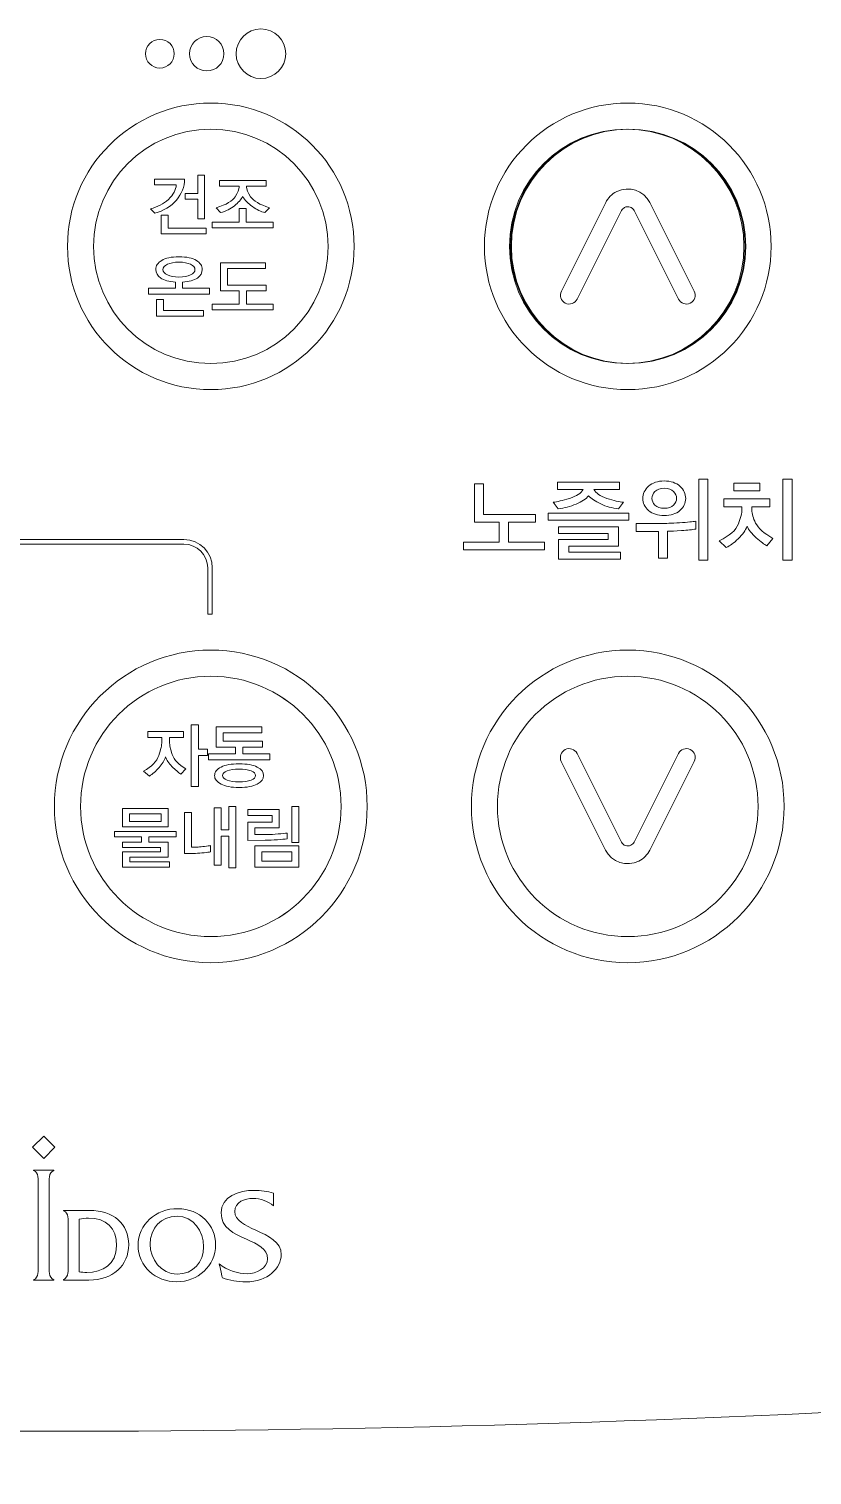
# Model space of a CAD drawing. Header units: millimetres. Extents: x -8699 to 14519, y -2727 to 7848.
# Drawn here: x 1474 to 1504, y 1645.7 to 1701.2 of the extents above; entities that cross this region are included whole.
import ezdxf

# ---------------------------------------------------------------- set-up
doc = ezdxf.new("R2010")
doc.units = ezdxf.units.MM
doc.layers.add('레이어 1', color=7, linetype='Continuous')

msp = doc.modelspace()

# ---------------------------------------------------------------- linework, layer by layer
at = {"layer": '레이어 1', "lineweight": 9}
for p, q in [((1480.428, 1694.878), (1480.428, 1695.583)), ((1480.428, 1695.583), (1480.694, 1695.583)), ((1480.694, 1695.583), (1480.694, 1693.909)), ((1479.941, 1694.658), (1479.941, 1694.878)), ((1479.941, 1694.878), (1480.428, 1694.878)), ((1480.428, 1694.658), (1479.941, 1694.658)), ((1480.428, 1693.909), (1480.428, 1694.658)), ((1479.024, 1693.322), (1479.024, 1694.042)), ((1479.024, 1694.042), (1479.29, 1694.042)), ((1479.29, 1694.042), (1479.29, 1693.543)), ((1480.694, 1693.909), (1480.428, 1693.909)), ((1482.023, 1693.78), (1482.023, 1694.303)), ((1482.023, 1694.303), (1482.289, 1694.303)), ((1482.289, 1694.303), (1482.289, 1693.78)), ((1480.758, 1693.322), (1479.024, 1693.322)), ((1479.29, 1693.543), (1480.758, 1693.543)), ((1480.758, 1693.543), (1480.758, 1693.322)), ((1480.986, 1693.559), (1480.986, 1693.78)), ((1480.986, 1693.78), (1482.023, 1693.78)), ((1483.326, 1693.559), (1480.986, 1693.559)), ((1482.289, 1693.78), (1483.326, 1693.78)), ((1483.326, 1693.78), (1483.326, 1693.559)), ((1481.302, 1691.133), (1481.302, 1692.219)), ((1481.302, 1692.219), (1483.028, 1692.219)), ((1483.028, 1692.219), (1483.028, 1691.995)), ((1483.028, 1691.995), (1481.566, 1691.995)), ((1481.566, 1691.995), (1481.566, 1691.354)), ((1482.023, 1691.133), (1481.302, 1691.133)), ((1481.566, 1691.354), (1483.049, 1691.354)), ((1482.023, 1690.631), (1482.023, 1691.133)), ((1483.049, 1691.133), (1482.297, 1691.133)), ((1482.297, 1691.133), (1482.297, 1690.631)), ((1483.049, 1691.354), (1483.049, 1691.133)), ((1478.844, 1690.168), (1478.844, 1690.81)), ((1478.844, 1690.81), (1479.109, 1690.81)), ((1479.109, 1690.81), (1479.109, 1690.389)), ((1480.986, 1690.41), (1480.986, 1690.631)), ((1480.986, 1690.631), (1482.023, 1690.631)), ((1482.297, 1690.631), (1483.323, 1690.631)), ((1483.323, 1690.631), (1483.323, 1690.41)), ((1480.649, 1690.168), (1478.844, 1690.168)), ((1479.109, 1690.389), (1480.649, 1690.389)), ((1480.649, 1690.389), (1480.649, 1690.168)), ((1483.323, 1690.41), (1480.986, 1690.41)), ((1474.09, 1658.262), (1474.518, 1658.689)), ((1474.518, 1658.689), (1474.945, 1658.262)), ((1474.518, 1657.835), (1474.09, 1658.262)), ((1474.945, 1658.262), (1474.518, 1657.835))]:
    msp.add_line(p, q, dxfattribs=at)
for points in [[(1499.654, 1680.799), (1499.654, 1683.904), (1500.007, 1683.904), (1500.007, 1680.799), (1499.654, 1680.799)], [(1502.882, 1680.799), (1502.882, 1683.904), (1503.235, 1683.904), (1503.235, 1680.799), (1502.882, 1680.799)], [(1490.627, 1681.198), (1490.627, 1681.494), (1491.995, 1681.494), (1491.995, 1682.256), (1491.043, 1682.256), (1491.043, 1683.727), (1491.396, 1683.727), (1491.396, 1682.553), (1493.385, 1682.553), (1493.385, 1682.256), (1492.352, 1682.256), (1492.352, 1681.494), (1493.731, 1681.494), (1493.731, 1681.198), (1490.627, 1681.198)], [(1501.002, 1683.456), (1501.002, 1683.752), (1502, 1683.752), (1502, 1683.456), (1501.002, 1683.456)], [(1493.872, 1682.334), (1493.872, 1682.609), (1496.977, 1682.609), (1496.977, 1682.334), (1493.872, 1682.334)], [(1494.274, 1680.835), (1494.274, 1681.589), (1496.179, 1681.589), (1496.179, 1681.819), (1494.274, 1681.819), (1494.274, 1682.083), (1496.575, 1682.083), (1496.575, 1681.332), (1494.669, 1681.332), (1494.669, 1681.106), (1496.652, 1681.106), (1496.652, 1680.835), (1494.274, 1680.835)], [(1480.452, 1674.476), (1480.452, 1673.545), (1480.803, 1673.545), (1480.803, 1673.301), (1480.452, 1673.301), (1480.452, 1672.116), (1480.183, 1672.116), (1480.183, 1674.476), (1480.452, 1674.476)], [(1480.837, 1673.14), (1480.837, 1673.363), (1481.875, 1673.363), (1481.875, 1673.626), (1481.138, 1673.626), (1481.138, 1674.398), (1482.886, 1674.398), (1482.886, 1674.175), (1481.409, 1674.175), (1481.409, 1673.848), (1482.913, 1673.848), (1482.913, 1673.626), (1482.154, 1673.626), (1482.154, 1673.363), (1483.197, 1673.363), (1483.197, 1673.14), (1480.837, 1673.14)], [(1477.542, 1670.561), (1477.542, 1671.271), (1479.291, 1671.271), (1479.291, 1670.561), (1477.542, 1670.561)], [(1479.022, 1671.059), (1477.811, 1671.059), (1477.811, 1670.769), (1479.022, 1670.769), (1479.022, 1671.059)], [(1481.626, 1668.989), (1481.626, 1670.209), (1481.323, 1670.209), (1481.323, 1669.096), (1481.063, 1669.096), (1481.063, 1671.294), (1481.323, 1671.294), (1481.323, 1670.448), (1481.626, 1670.448), (1481.626, 1671.349), (1481.886, 1671.349), (1481.886, 1668.989), (1481.626, 1668.989)], [(1484.045, 1669.957), (1484.045, 1671.349), (1484.313, 1671.349), (1484.313, 1669.957), (1484.045, 1669.957)], [(1478.277, 1670.177), (1477.237, 1670.177), (1477.237, 1670.383), (1479.596, 1670.383), (1479.596, 1670.177), (1478.556, 1670.177), (1478.556, 1669.97), (1479.291, 1669.97), (1479.291, 1669.402), (1477.827, 1669.402), (1477.827, 1669.219), (1479.349, 1669.219), (1479.349, 1669.016), (1477.542, 1669.016), (1477.542, 1669.598), (1479.004, 1669.598), (1479.004, 1669.769), (1477.542, 1669.769), (1477.542, 1669.97), (1478.277, 1669.97), (1478.277, 1670.177)], [(1482.618, 1669.016), (1482.618, 1669.828), (1484.305, 1669.828), (1484.305, 1669.016), (1482.618, 1669.016)], [(1484.036, 1669.603), (1482.886, 1669.603), (1482.886, 1669.241), (1484.036, 1669.241), (1484.036, 1669.603)]]:
    msp.add_lwpolyline(points, dxfattribs=at)
for points, knots in [([(1483.806, 1700.241), (1483.806, 1699.714), (1483.38, 1699.288), (1482.853, 1699.288), (1482.328, 1699.288), (1481.901, 1699.714), (1481.901, 1700.241), (1481.901, 1700.767), (1482.328, 1701.193), (1482.853, 1701.193), (1483.38, 1701.193), (1483.806, 1700.767), (1483.806, 1700.241)], [0, 0, 0, 0, 1, 1, 1, 2, 2, 2, 3, 3, 3, 4, 4, 4, 4]), ([(1479.528, 1700.241), (1479.528, 1699.936), (1479.281, 1699.689), (1478.977, 1699.689), (1478.672, 1699.689), (1478.425, 1699.936), (1478.425, 1700.241), (1478.425, 1700.545), (1478.672, 1700.792), (1478.977, 1700.792), (1479.281, 1700.792), (1479.528, 1700.545), (1479.528, 1700.241)], [0, 0, 0, 0, 1, 1, 1, 2, 2, 2, 3, 3, 3, 4, 4, 4, 4]), ([(1481.435, 1700.241), (1481.435, 1699.875), (1481.139, 1699.579), (1480.774, 1699.579), (1480.409, 1699.579), (1480.113, 1699.875), (1480.113, 1700.241), (1480.113, 1700.606), (1480.409, 1700.902), (1480.774, 1700.902), (1481.139, 1700.902), (1481.435, 1700.606), (1481.435, 1700.241)], [0, 0, 0, 0, 1, 1, 1, 2, 2, 2, 3, 3, 3, 4, 4, 4, 4]), ([(1475.431, 1692.846), (1475.431, 1689.809), (1477.893, 1687.346), (1480.931, 1687.346), (1483.968, 1687.346), (1486.431, 1689.809), (1486.431, 1692.846), (1486.431, 1695.884), (1483.968, 1698.347), (1480.931, 1698.347), (1477.893, 1698.347), (1475.431, 1695.884), (1475.431, 1692.846)], [0, 0, 0, 0, 1, 1, 1, 2, 2, 2, 3, 3, 3, 4, 4, 4, 4]), ([(1496.931, 1687.346), (1499.969, 1687.346), (1502.431, 1689.809), (1502.431, 1692.846), (1502.431, 1695.884), (1499.969, 1698.347), (1496.931, 1698.347), (1493.893, 1698.347), (1491.431, 1695.884), (1491.431, 1692.846), (1491.431, 1689.809), (1493.893, 1687.346), (1496.931, 1687.346)], [0, 0, 0, 0, 1, 1, 1, 2, 2, 2, 3, 3, 3, 4, 4, 4, 4]), ([(1476.431, 1692.846), (1476.431, 1690.361), (1478.446, 1688.346), (1480.931, 1688.346), (1483.416, 1688.346), (1485.431, 1690.361), (1485.431, 1692.846), (1485.431, 1695.332), (1483.416, 1697.346), (1480.931, 1697.346), (1478.446, 1697.346), (1476.431, 1695.332), (1476.431, 1692.846)], [0, 0, 0, 0, 1, 1, 1, 2, 2, 2, 3, 3, 3, 4, 4, 4, 4]), ([(1492.463, 1692.846), (1492.463, 1690.361), (1494.478, 1688.346), (1496.963, 1688.346), (1499.448, 1688.346), (1501.463, 1690.361), (1501.463, 1692.846), (1501.463, 1695.332), (1499.448, 1697.346), (1496.963, 1697.346), (1494.478, 1697.346), (1492.463, 1695.332), (1492.463, 1692.846)], [0, 0, 0, 0, 1, 1, 1, 2, 2, 2, 3, 3, 3, 4, 4, 4, 4]), ([(1483.004, 1694.142), (1482.855, 1694.177), (1482.697, 1694.253), (1482.529, 1694.37), (1482.362, 1694.486), (1482.237, 1694.618), (1482.156, 1694.765)], [2, 2, 2, 2, 3, 3, 3, 4, 4, 4, 4]), ([(1479.007, 1691.629), (1478.882, 1691.719), (1478.82, 1691.829), (1478.82, 1691.958), (1478.82, 1692.099), (1478.895, 1692.214), (1479.046, 1692.307)], [4, 4, 4, 4, 5, 5, 5, 6, 6, 6, 6]), ([(1479.046, 1692.307), (1479.196, 1692.398), (1479.418, 1692.445), (1479.71, 1692.445), (1480.006, 1692.445), (1480.229, 1692.398), (1480.379, 1692.307)], [6, 6, 6, 6, 7, 7, 7, 8, 8, 8, 8]), ([(1479.263, 1692.158), (1479.152, 1692.103), (1479.096, 1692.037), (1479.096, 1691.958), (1479.096, 1691.876), (1479.152, 1691.807), (1479.263, 1691.752)], [2, 2, 2, 2, 3, 3, 3, 4, 4, 4, 4]), ([(1480.156, 1692.159), (1480.045, 1692.213), (1479.897, 1692.239), (1479.71, 1692.239), (1479.524, 1692.239), (1479.375, 1692.212), (1479.263, 1692.158)], [0, 0, 0, 0, 1, 1, 1, 2, 2, 2, 2]), ([(1479.263, 1691.752), (1479.375, 1691.697), (1479.524, 1691.669), (1479.71, 1691.669), (1479.894, 1691.669), (1480.043, 1691.697), (1480.154, 1691.752), (1480.266, 1691.807), (1480.322, 1691.875), (1480.322, 1691.955), (1480.322, 1692.038), (1480.266, 1692.106), (1480.156, 1692.159)], [4, 4, 4, 4, 5, 5, 5, 6, 6, 6, 7, 7, 7, 8, 8, 8, 8]), ([(1480.379, 1692.307), (1480.528, 1692.214), (1480.603, 1692.099), (1480.603, 1691.958), (1480.603, 1691.829), (1480.54, 1691.719), (1480.415, 1691.629)], [8, 8, 8, 8, 9, 9, 9, 10, 10, 10, 10]), ([(1498.931, 1683.639), (1499.079, 1683.505), (1499.153, 1683.348), (1499.153, 1683.17), (1499.153, 1682.991), (1499.079, 1682.837), (1498.931, 1682.706), (1498.783, 1682.575), (1498.583, 1682.51), (1498.331, 1682.51), (1498.082, 1682.51), (1497.882, 1682.575), (1497.732, 1682.706), (1497.581, 1682.837), (1497.506, 1682.991), (1497.506, 1683.17), (1497.506, 1683.348), (1497.581, 1683.505), (1497.732, 1683.639), (1497.882, 1683.773), (1498.082, 1683.84), (1498.331, 1683.84), (1498.583, 1683.84), (1498.783, 1683.773), (1498.931, 1683.639)], [0, 0, 0, 0, 1, 1, 1, 2, 2, 2, 3, 3, 3, 4, 4, 4, 5, 5, 5, 6, 6, 6, 7, 7, 7, 8, 8, 8, 8]), ([(1496.13, 1683.172), (1496.389, 1683.084), (1496.603, 1683.034), (1496.772, 1683.022), (1496.772, 1683.022), (1496.581, 1682.775), (1496.581, 1682.775), (1496.332, 1682.796), (1496.102, 1682.857), (1495.892, 1682.958), (1495.681, 1683.059), (1495.526, 1683.164), (1495.424, 1683.272), (1495.33, 1683.15), (1495.171, 1683.043), (1494.948, 1682.953), (1494.725, 1682.862), (1494.496, 1682.803), (1494.264, 1682.775), (1494.264, 1682.775), (1494.073, 1683.022), (1494.073, 1683.022), (1494.219, 1683.038), (1494.427, 1683.088), (1494.696, 1683.172), (1494.965, 1683.255), (1495.14, 1683.368), (1495.22, 1683.512), (1495.22, 1683.512), (1494.239, 1683.512), (1494.239, 1683.512), (1494.239, 1683.512), (1494.239, 1683.798), (1494.239, 1683.798), (1494.239, 1683.798), (1496.61, 1683.798), (1496.61, 1683.798), (1496.61, 1683.798), (1496.61, 1683.512), (1496.61, 1683.512), (1496.61, 1683.512), (1495.629, 1683.512), (1495.629, 1683.512), (1495.704, 1683.373), (1495.871, 1683.26), (1496.13, 1683.172)], [0, 0, 0, 0, 1, 1, 1, 2, 2, 2, 3, 3, 3, 4, 4, 4, 5, 5, 5, 6, 6, 6, 7, 7, 7, 8, 8, 8, 9, 9, 9, 10, 10, 10, 11, 11, 11, 12, 12, 12, 13, 13, 13, 14, 14, 14, 15, 15, 15, 15]), ([(1497.975, 1683.438), (1497.897, 1683.358), (1497.859, 1683.27), (1497.859, 1683.173), (1497.859, 1683.077), (1497.897, 1682.989), (1497.975, 1682.911), (1498.053, 1682.832), (1498.171, 1682.792), (1498.331, 1682.792), (1498.491, 1682.792), (1498.61, 1682.832), (1498.688, 1682.911), (1498.765, 1682.989), (1498.804, 1683.077), (1498.804, 1683.173), (1498.804, 1683.27), (1498.765, 1683.358), (1498.688, 1683.438), (1498.61, 1683.518), (1498.491, 1683.558), (1498.331, 1683.558), (1498.171, 1683.558), (1498.053, 1683.518), (1497.975, 1683.438)], [0, 0, 0, 0, 1, 1, 1, 2, 2, 2, 3, 3, 3, 4, 4, 4, 5, 5, 5, 6, 6, 6, 7, 7, 7, 8, 8, 8, 8]), ([(1502.268, 1681.353), (1502.174, 1681.4), (1502.039, 1681.502), (1501.862, 1681.658), (1501.686, 1681.815), (1501.567, 1681.962), (1501.506, 1682.101), (1501.452, 1681.944), (1501.34, 1681.784), (1501.171, 1681.621), (1501.002, 1681.459), (1500.849, 1681.348), (1500.712, 1681.29), (1500.712, 1681.29), (1500.444, 1681.544), (1500.444, 1681.544), (1500.839, 1681.732), (1501.083, 1681.948), (1501.174, 1682.193), (1501.266, 1682.437), (1501.312, 1682.615), (1501.312, 1682.726), (1501.312, 1682.726), (1501.312, 1682.845), (1501.312, 1682.845), (1501.312, 1682.845), (1500.617, 1682.845), (1500.617, 1682.845), (1500.617, 1682.845), (1500.617, 1683.152), (1500.617, 1683.152), (1500.617, 1683.152), (1502.384, 1683.152), (1502.384, 1683.152), (1502.384, 1683.152), (1502.384, 1682.845), (1502.384, 1682.845), (1502.384, 1682.845), (1501.693, 1682.845), (1501.693, 1682.845), (1501.693, 1682.845), (1501.693, 1682.726), (1501.693, 1682.726), (1501.693, 1682.582), (1501.741, 1682.414), (1501.836, 1682.223), (1501.931, 1682.031), (1502.153, 1681.832), (1502.501, 1681.625), (1502.501, 1681.625), (1502.268, 1681.353), (1502.268, 1681.353)], [0, 0, 0, 0, 1, 1, 1, 2, 2, 2, 3, 3, 3, 4, 4, 4, 5, 5, 5, 6, 6, 6, 7, 7, 7, 8, 8, 8, 9, 9, 9, 10, 10, 10, 11, 11, 11, 12, 12, 12, 13, 13, 13, 14, 14, 14, 15, 15, 15, 16, 16, 16, 17, 17, 17, 17]), ([(1498.993, 1681.933), (1498.759, 1681.916), (1498.581, 1681.907), (1498.458, 1681.907), (1498.458, 1681.907), (1498.458, 1680.87), (1498.458, 1680.87), (1498.458, 1680.87), (1498.106, 1680.87), (1498.106, 1680.87), (1498.106, 1680.87), (1498.106, 1681.904), (1498.106, 1681.904), (1498.106, 1681.904), (1497.252, 1681.904), (1497.252, 1681.904), (1497.252, 1681.904), (1497.252, 1682.207), (1497.252, 1682.207), (1497.252, 1682.207), (1498.201, 1682.207), (1498.201, 1682.207), (1498.373, 1682.207), (1498.613, 1682.217), (1498.922, 1682.237), (1499.231, 1682.257), (1499.438, 1682.275), (1499.541, 1682.292), (1499.541, 1682.292), (1499.541, 1681.992), (1499.541, 1681.992), (1499.41, 1681.97), (1499.227, 1681.951), (1498.993, 1681.933)], [0, 0, 0, 0, 1, 1, 1, 2, 2, 2, 3, 3, 3, 4, 4, 4, 5, 5, 5, 6, 6, 6, 7, 7, 7, 8, 8, 8, 9, 9, 9, 10, 10, 10, 11, 11, 11, 11]), ([(1479.901, 1681.59), (1479.901, 1681.59), (1470.839, 1681.59), (1470.839, 1681.59), (1470.839, 1681.59), (1470.839, 1681.413), (1470.839, 1681.413), (1470.839, 1681.413), (1479.901, 1681.413), (1479.901, 1681.413), (1480.404, 1681.413), (1480.812, 1681.004), (1480.812, 1680.501), (1480.812, 1680.501), (1480.812, 1678.723), (1480.812, 1678.723), (1480.812, 1678.723), (1480.989, 1678.723), (1480.989, 1678.723), (1480.989, 1678.723), (1480.989, 1680.501), (1480.989, 1680.501), (1480.989, 1681.102), (1480.501, 1681.59), (1479.901, 1681.59)], [0, 0, 0, 0, 1, 1, 1, 2, 2, 2, 3, 3, 3, 4, 4, 4, 5, 5, 5, 6, 6, 6, 7, 7, 7, 8, 8, 8, 8]), ([(1480.931, 1677.347), (1477.617, 1677.347), (1474.931, 1674.66), (1474.931, 1671.346), (1474.931, 1668.033), (1477.617, 1665.346), (1480.931, 1665.346), (1484.245, 1665.346), (1486.931, 1668.033), (1486.931, 1671.346), (1486.931, 1674.66), (1484.245, 1677.347), (1480.931, 1677.347)], [0, 0, 0, 0, 1, 1, 1, 2, 2, 2, 3, 3, 3, 4, 4, 4, 4]), ([(1496.931, 1677.347), (1493.617, 1677.347), (1490.931, 1674.66), (1490.931, 1671.346), (1490.931, 1668.033), (1493.617, 1665.346), (1496.931, 1665.346), (1500.244, 1665.346), (1502.931, 1668.033), (1502.931, 1671.346), (1502.931, 1674.66), (1500.244, 1677.347), (1496.931, 1677.347)], [0, 0, 0, 0, 1, 1, 1, 2, 2, 2, 3, 3, 3, 4, 4, 4, 4]), ([(1479.781, 1672.585), (1479.681, 1672.653), (1479.568, 1672.751), (1479.441, 1672.877), (1479.314, 1673.005), (1479.233, 1673.128), (1479.197, 1673.247), (1479.154, 1673.113), (1479.069, 1672.976), (1478.943, 1672.836), (1478.817, 1672.696), (1478.694, 1672.588), (1478.572, 1672.513), (1478.572, 1672.513), (1478.352, 1672.695), (1478.352, 1672.695), (1478.665, 1672.876), (1478.859, 1673.079), (1478.936, 1673.305), (1479.011, 1673.531), (1479.049, 1673.702), (1479.049, 1673.816), (1479.049, 1673.816), (1479.049, 1673.993), (1479.049, 1673.993), (1479.049, 1673.993), (1478.516, 1673.993), (1478.516, 1673.993), (1478.516, 1673.993), (1478.516, 1674.226), (1478.516, 1674.226), (1478.516, 1674.226), (1479.883, 1674.226), (1479.883, 1674.226), (1479.883, 1674.226), (1479.883, 1673.993), (1479.883, 1673.993), (1479.883, 1673.993), (1479.347, 1673.993), (1479.347, 1673.993), (1479.347, 1673.993), (1479.347, 1673.816), (1479.347, 1673.816), (1479.347, 1673.705), (1479.382, 1673.545), (1479.453, 1673.336), (1479.523, 1673.127), (1479.695, 1672.945), (1479.966, 1672.791), (1479.966, 1672.791), (1479.781, 1672.585), (1479.781, 1672.585)], [0, 0, 0, 0, 1, 1, 1, 2, 2, 2, 3, 3, 3, 4, 4, 4, 5, 5, 5, 6, 6, 6, 7, 7, 7, 8, 8, 8, 9, 9, 9, 10, 10, 10, 11, 11, 11, 12, 12, 12, 13, 13, 13, 14, 14, 14, 15, 15, 15, 16, 16, 16, 17, 17, 17, 17]), ([(1482.714, 1672.203), (1482.552, 1672.116), (1482.319, 1672.073), (1482.018, 1672.073), (1481.717, 1672.073), (1481.485, 1672.116), (1481.322, 1672.203), (1481.158, 1672.29), (1481.076, 1672.399), (1481.076, 1672.529), (1481.076, 1672.661), (1481.158, 1672.77), (1481.322, 1672.855), (1481.485, 1672.94), (1481.717, 1672.982), (1482.018, 1672.982), (1482.319, 1672.982), (1482.552, 1672.94), (1482.714, 1672.855), (1482.875, 1672.77), (1482.956, 1672.661), (1482.956, 1672.529), (1482.956, 1672.399), (1482.875, 1672.29), (1482.714, 1672.203)], [0, 0, 0, 0, 1, 1, 1, 2, 2, 2, 3, 3, 3, 4, 4, 4, 5, 5, 5, 6, 6, 6, 7, 7, 7, 8, 8, 8, 8]), ([(1481.558, 1672.711), (1481.44, 1672.666), (1481.382, 1672.607), (1481.382, 1672.532), (1481.382, 1672.46), (1481.44, 1672.401), (1481.558, 1672.354), (1481.675, 1672.308), (1481.828, 1672.285), (1482.018, 1672.285), (1482.205, 1672.285), (1482.357, 1672.308), (1482.474, 1672.353), (1482.592, 1672.399), (1482.65, 1672.457), (1482.65, 1672.529), (1482.65, 1672.603), (1482.592, 1672.662), (1482.474, 1672.709), (1482.357, 1672.755), (1482.205, 1672.778), (1482.018, 1672.778), (1481.828, 1672.778), (1481.675, 1672.756), (1481.558, 1672.711)], [0, 0, 0, 0, 1, 1, 1, 2, 2, 2, 3, 3, 3, 4, 4, 4, 5, 5, 5, 6, 6, 6, 7, 7, 7, 8, 8, 8, 8]), ([(1480.674, 1669.569), (1480.558, 1669.556), (1480.449, 1669.547), (1480.347, 1669.544), (1480.347, 1669.544), (1479.923, 1669.538), (1479.923, 1669.538), (1479.923, 1669.538), (1479.923, 1671.118), (1479.923, 1671.118), (1479.923, 1671.118), (1480.189, 1671.118), (1480.189, 1671.118), (1480.189, 1671.118), (1480.189, 1669.782), (1480.189, 1669.782), (1480.189, 1669.782), (1480.446, 1669.788), (1480.446, 1669.788), (1480.511, 1669.79), (1480.593, 1669.797), (1480.693, 1669.81), (1480.793, 1669.822), (1480.867, 1669.833), (1480.915, 1669.841), (1480.915, 1669.841), (1480.915, 1669.6), (1480.915, 1669.6), (1480.871, 1669.593), (1480.79, 1669.583), (1480.674, 1669.569)], [0, 0, 0, 0, 1, 1, 1, 2, 2, 2, 3, 3, 3, 4, 4, 4, 5, 5, 5, 6, 6, 6, 7, 7, 7, 8, 8, 8, 9, 9, 9, 10, 10, 10, 10]), ([(1483.484, 1670.069), (1483.321, 1670.059), (1483.164, 1670.051), (1483.012, 1670.048), (1483.012, 1670.048), (1482.355, 1670.043), (1482.355, 1670.043), (1482.355, 1670.043), (1482.355, 1670.74), (1482.355, 1670.74), (1482.355, 1670.74), (1483.283, 1670.74), (1483.283, 1670.74), (1483.283, 1670.74), (1483.283, 1671), (1483.283, 1671), (1483.283, 1671), (1482.355, 1671), (1482.355, 1671), (1482.355, 1671), (1482.355, 1671.222), (1482.355, 1671.222), (1482.355, 1671.222), (1483.551, 1671.222), (1483.551, 1671.222), (1483.551, 1671.222), (1483.551, 1670.523), (1483.551, 1670.523), (1483.551, 1670.523), (1482.621, 1670.523), (1482.621, 1670.523), (1482.621, 1670.523), (1482.621, 1670.265), (1482.621, 1670.265), (1482.621, 1670.265), (1483.114, 1670.268), (1483.114, 1670.268), (1483.23, 1670.27), (1483.363, 1670.276), (1483.512, 1670.288), (1483.662, 1670.3), (1483.777, 1670.311), (1483.859, 1670.322), (1483.859, 1670.322), (1483.859, 1670.104), (1483.859, 1670.104), (1483.772, 1670.092), (1483.646, 1670.08), (1483.484, 1670.069)], [0, 0, 0, 0, 1, 1, 1, 2, 2, 2, 3, 3, 3, 4, 4, 4, 5, 5, 5, 6, 6, 6, 7, 7, 7, 8, 8, 8, 9, 9, 9, 10, 10, 10, 11, 11, 11, 12, 12, 12, 13, 13, 13, 14, 14, 14, 15, 15, 15, 16, 16, 16, 16]), ([(1482.279, 1653.095), (1481.954, 1653.095), (1481.65, 1653.146), (1481.378, 1653.244), (1481.372, 1653.274), (1481.282, 1653.66), (1481.253, 1653.786), (1481.562, 1653.548), (1481.959, 1653.405), (1482.336, 1653.405), (1482.66, 1653.405), (1483.108, 1653.604), (1483.108, 1653.976), (1483.108, 1654.371), (1482.716, 1654.546), (1482.301, 1654.731), (1481.822, 1654.946), (1481.326, 1655.167), (1481.326, 1655.738), (1481.326, 1656.38), (1482.009, 1656.607), (1482.595, 1656.607), (1482.854, 1656.607), (1483.102, 1656.571), (1483.335, 1656.5), (1483.335, 1656.463), (1483.335, 1656.117), (1483.335, 1656.011), (1483.134, 1656.186), (1482.836, 1656.298), (1482.554, 1656.298), (1482.231, 1656.298), (1481.854, 1656.166), (1481.854, 1655.795), (1481.854, 1655.446), (1482.246, 1655.266), (1482.663, 1655.076), (1483.141, 1654.858), (1483.635, 1654.632), (1483.635, 1654.136), (1483.635, 1653.636), (1483.117, 1653.095), (1482.279, 1653.095)], [0, 0, 0, 0, 1, 1, 1, 2, 2, 2, 3, 3, 3, 4, 4, 4, 5, 5, 5, 6, 6, 6, 7, 7, 7, 8, 8, 8, 9, 9, 9, 10, 10, 10, 11, 11, 11, 12, 12, 12, 13, 13, 13, 14, 14, 14, 14]), ([(1475.875, 1655.497), (1475.997, 1655.525), (1476.118, 1655.541), (1476.24, 1655.541), (1476.918, 1655.541), (1477.316, 1655.184), (1477.316, 1654.473), (1477.316, 1653.771), (1476.776, 1653.455), (1476.171, 1653.455), (1476.07, 1653.455), (1475.972, 1653.463), (1475.875, 1653.483)], [0, 0, 0, 0, 1, 1, 1, 2, 2, 2, 3, 3, 3, 4, 4, 4, 4]), ([(1476.256, 1653.163), (1477.166, 1653.163), (1477.779, 1653.722), (1477.779, 1654.522), (1477.779, 1655.33), (1477.201, 1655.834), (1476.277, 1655.834)], [3, 3, 3, 3, 4, 4, 4, 5, 5, 5, 5]), ([(1479.663, 1655.902), (1478.811, 1655.922), (1478.141, 1655.277), (1478.141, 1654.506), (1478.141, 1653.673), (1478.819, 1653.098), (1479.623, 1653.098), (1480.43, 1653.098), (1481.116, 1653.698), (1481.116, 1654.526), (1481.116, 1655.257), (1480.516, 1655.906), (1479.663, 1655.902)], [0, 0, 0, 0, 1, 1, 1, 2, 2, 2, 3, 3, 3, 4, 4, 4, 4]), ([(1479.635, 1655.61), (1480.276, 1655.61), (1480.653, 1655.037), (1480.653, 1654.445), (1480.653, 1653.84), (1480.26, 1653.39), (1479.643, 1653.39), (1479.006, 1653.39), (1478.604, 1653.975), (1478.604, 1654.542), (1478.604, 1655.156), (1479.006, 1655.61), (1479.635, 1655.61)], [0, 0, 0, 0, 1, 1, 1, 2, 2, 2, 3, 3, 3, 4, 4, 4, 4])]:
    msp.add_open_spline(points, degree=3, knots=knots, dxfattribs=at)
at = {"layer": '레이어 1', "lineweight": 18}
for points in [[(1476.431, 1692.846), (1476.431, 1690.361), (1478.446, 1688.346), (1480.931, 1688.346), (1483.416, 1688.346), (1485.431, 1690.361), (1485.431, 1692.846), (1485.431, 1695.332), (1483.416, 1697.346), (1480.931, 1697.346), (1478.446, 1697.346), (1476.431, 1695.332), (1476.431, 1692.846)], [(1496.889, 1688.347), (1499.375, 1688.347), (1501.389, 1690.361), (1501.389, 1692.847), (1501.389, 1695.332), (1499.375, 1697.347), (1496.889, 1697.347), (1494.404, 1697.347), (1492.389, 1695.332), (1492.389, 1692.847), (1492.389, 1690.361), (1494.404, 1688.347), (1496.889, 1688.347)], [(1496.931, 1688.346), (1499.416, 1688.346), (1501.431, 1690.361), (1501.431, 1692.846), (1501.431, 1695.332), (1499.416, 1697.346), (1496.931, 1697.346), (1494.445, 1697.346), (1492.431, 1695.332), (1492.431, 1692.846), (1492.431, 1690.361), (1494.445, 1688.346), (1496.931, 1688.346)], [(1480.931, 1676.346), (1478.169, 1676.346), (1475.931, 1674.108), (1475.931, 1671.346), (1475.931, 1668.585), (1478.169, 1666.347), (1480.931, 1666.347), (1483.692, 1666.347), (1485.931, 1668.585), (1485.931, 1671.346), (1485.931, 1674.108), (1483.692, 1676.346), (1480.931, 1676.346)], [(1480.931, 1676.346), (1478.169, 1676.346), (1475.931, 1674.108), (1475.931, 1671.346), (1475.931, 1668.585), (1478.169, 1666.347), (1480.931, 1666.347), (1483.693, 1666.347), (1485.931, 1668.585), (1485.931, 1671.346), (1485.931, 1674.108), (1483.693, 1676.346), (1480.931, 1676.346)], [(1496.931, 1676.346), (1494.169, 1676.346), (1491.931, 1674.108), (1491.931, 1671.346), (1491.931, 1668.585), (1494.169, 1666.347), (1496.931, 1666.347), (1499.692, 1666.347), (1501.931, 1668.585), (1501.931, 1671.346), (1501.931, 1674.108), (1499.692, 1676.346), (1496.931, 1676.346)], [(1496.931, 1676.346), (1494.169, 1676.346), (1491.931, 1674.108), (1491.931, 1671.346), (1491.931, 1668.585), (1494.169, 1666.347), (1496.931, 1666.347), (1499.692, 1666.347), (1501.931, 1668.585), (1501.931, 1671.346), (1501.931, 1674.108), (1499.692, 1676.346), (1496.931, 1676.346)]]:
    msp.add_open_spline(points, degree=3, knots=[0, 0, 0, 0, 1, 1, 1, 2, 2, 2, 3, 3, 3, 4, 4, 4, 4], dxfattribs=at)
at = {"layer": '레이어 1', "lineweight": 9}
for points in [[(1478.767, 1695.207), (1478.767, 1695.207), (1478.767, 1695.428), (1478.767, 1695.428)], [(1478.767, 1695.428), (1478.767, 1695.428), (1479.925, 1695.428), (1479.925, 1695.428)], [(1479.606, 1695.207), (1479.606, 1695.207), (1478.767, 1695.207), (1478.767, 1695.207)], [(1479.303, 1694.651), (1479.493, 1694.829), (1479.594, 1695.014), (1479.606, 1695.207)], [(1479.925, 1695.428), (1479.92, 1695.13), (1479.815, 1694.861), (1479.609, 1694.622)], [(1481.263, 1695.154), (1481.263, 1695.154), (1481.263, 1695.375), (1481.263, 1695.375)], [(1481.263, 1695.375), (1481.263, 1695.375), (1483.049, 1695.375), (1483.049, 1695.375)], [(1482.015, 1695.154), (1482.015, 1695.154), (1481.263, 1695.154), (1481.263, 1695.154)], [(1481.868, 1694.753), (1481.966, 1694.917), (1482.015, 1695.039), (1482.015, 1695.12)], [(1482.015, 1695.12), (1482.015, 1695.12), (1482.015, 1695.154), (1482.015, 1695.154)], [(1483.049, 1695.154), (1483.049, 1695.154), (1482.297, 1695.154), (1482.297, 1695.154)], [(1482.297, 1695.154), (1482.297, 1695.154), (1482.297, 1695.12), (1482.297, 1695.12)], [(1482.297, 1695.12), (1482.297, 1695.039), (1482.35, 1694.917), (1482.458, 1694.753)], [(1483.049, 1695.375), (1483.049, 1695.375), (1483.049, 1695.154), (1483.049, 1695.154)], [(1478.618, 1694.292), (1478.885, 1694.354), (1479.114, 1694.473), (1479.303, 1694.651)], [(1479.609, 1694.622), (1479.404, 1694.383), (1479.128, 1694.214), (1478.782, 1694.116)], [(1481.135, 1694.326), (1481.527, 1694.448), (1481.771, 1694.589), (1481.868, 1694.753)], [(1481.841, 1694.404), (1481.696, 1694.286), (1481.518, 1694.199), (1481.308, 1694.142)], [(1482.156, 1694.765), (1482.09, 1694.643), (1481.985, 1694.522), (1481.841, 1694.404)], [(1482.458, 1694.753), (1482.565, 1694.589), (1482.805, 1694.448), (1483.177, 1694.326)], [(1478.782, 1694.116), (1478.782, 1694.116), (1478.618, 1694.292), (1478.618, 1694.292)], [(1481.308, 1694.142), (1481.308, 1694.142), (1481.135, 1694.326), (1481.135, 1694.326)], [(1483.177, 1694.326), (1483.177, 1694.326), (1483.004, 1694.142), (1483.004, 1694.142)], [(1479.572, 1691.474), (1479.32, 1691.489), (1479.132, 1691.541), (1479.007, 1691.629)], [(1480.415, 1691.629), (1480.289, 1691.541), (1480.099, 1691.489), (1479.846, 1691.474)], [(1478.541, 1691.015), (1478.541, 1691.015), (1478.541, 1691.238), (1478.541, 1691.238)], [(1478.541, 1691.238), (1478.541, 1691.238), (1479.572, 1691.238), (1479.572, 1691.238)], [(1479.572, 1691.238), (1479.572, 1691.238), (1479.572, 1691.474), (1479.572, 1691.474)], [(1479.846, 1691.474), (1479.846, 1691.474), (1479.846, 1691.238), (1479.846, 1691.238)], [(1479.846, 1691.238), (1479.846, 1691.238), (1480.88, 1691.238), (1480.88, 1691.238)], [(1480.88, 1691.238), (1480.88, 1691.238), (1480.88, 1691.015), (1480.88, 1691.015)], [(1480.88, 1691.015), (1480.88, 1691.015), (1478.541, 1691.015), (1478.541, 1691.015)], [(1474.133, 1657.372), (1474.133, 1657.372), (1474.133, 1657.384), (1474.133, 1657.384)], [(1474.133, 1657.384), (1474.133, 1657.384), (1474.904, 1657.384), (1474.904, 1657.384)], [(1474.31, 1656.812), (1474.31, 1656.999), (1474.34, 1657.295), (1474.133, 1657.372)], [(1474.904, 1657.372), (1474.701, 1657.295), (1474.725, 1656.995), (1474.725, 1656.812)], [(1474.904, 1657.384), (1474.904, 1657.384), (1474.904, 1657.372), (1474.904, 1657.372)], [(1474.31, 1653.733), (1474.31, 1653.733), (1474.31, 1656.812), (1474.31, 1656.812)], [(1474.725, 1656.812), (1474.725, 1656.812), (1474.725, 1653.733), (1474.725, 1653.733)], [(1476.277, 1655.834), (1476.277, 1655.834), (1475.282, 1655.834), (1475.282, 1655.834)], [(1475.282, 1655.834), (1475.282, 1655.834), (1475.282, 1655.82), (1475.282, 1655.82)], [(1475.282, 1655.82), (1475.49, 1655.76), (1475.461, 1655.464), (1475.461, 1655.277)], [(1475.461, 1655.277), (1475.461, 1655.277), (1475.461, 1653.746), (1475.461, 1653.746)], [(1475.875, 1653.483), (1475.875, 1653.483), (1475.875, 1655.497), (1475.875, 1655.497)], [(1474.133, 1653.177), (1474.335, 1653.25), (1474.31, 1653.55), (1474.31, 1653.733)], [(1474.725, 1653.733), (1474.725, 1653.55), (1474.701, 1653.254), (1474.904, 1653.177)], [(1475.461, 1653.746), (1475.461, 1653.507), (1475.485, 1653.313), (1475.282, 1653.175)], [(1474.133, 1653.164), (1474.133, 1653.164), (1474.133, 1653.177), (1474.133, 1653.177)], [(1474.904, 1653.164), (1474.904, 1653.164), (1474.133, 1653.164), (1474.133, 1653.164)], [(1474.904, 1653.177), (1474.904, 1653.177), (1474.904, 1653.164), (1474.904, 1653.164)], [(1475.282, 1653.175), (1475.282, 1653.175), (1475.282, 1653.163), (1475.282, 1653.163)], [(1475.282, 1653.163), (1475.282, 1653.163), (1476.256, 1653.163), (1476.256, 1653.163)], [(1395.086, 1652.398), (1447.769, 1645.677), (1501.092, 1645.677), (1553.776, 1652.398)]]:
    msp.add_open_spline(points, degree=3, dxfattribs=at)
at = {"layer": '레이어 1', "lineweight": 18}
for points in [[(1496.507, 1694.948), (1496.323, 1694.857), (1496.174, 1694.708), (1496.083, 1694.524)], [(1497.783, 1694.524), (1497.548, 1694.993), (1496.976, 1695.183), (1496.507, 1694.948)], [(1496.083, 1694.524), (1496.083, 1694.524), (1494.382, 1691.123), (1494.382, 1691.123)], [(1496.811, 1694.341), (1496.945, 1694.409), (1497.109, 1694.355), (1497.175, 1694.22)], [(1499.482, 1691.123), (1499.482, 1691.123), (1497.783, 1694.524), (1497.783, 1694.524)], [(1494.989, 1690.82), (1494.989, 1690.82), (1496.69, 1694.22), (1496.69, 1694.22)], [(1496.69, 1694.22), (1496.716, 1694.273), (1496.758, 1694.315), (1496.811, 1694.341)], [(1497.175, 1694.22), (1497.175, 1694.22), (1498.876, 1690.82), (1498.876, 1690.82)], [(1494.382, 1691.123), (1494.298, 1690.955), (1494.366, 1690.752), (1494.534, 1690.668)], [(1499.331, 1690.668), (1499.498, 1690.752), (1499.567, 1690.955), (1499.482, 1691.123)], [(1494.534, 1690.668), (1494.701, 1690.584), (1494.906, 1690.652), (1494.989, 1690.82)], [(1498.876, 1690.82), (1498.96, 1690.652), (1499.164, 1690.584), (1499.331, 1690.668)], [(1494.531, 1673.529), (1494.364, 1673.445), (1494.296, 1673.242), (1494.38, 1673.073)], [(1494.987, 1673.377), (1494.903, 1673.545), (1494.699, 1673.613), (1494.531, 1673.529)], [(1496.688, 1669.977), (1496.688, 1669.977), (1494.987, 1673.377), (1494.987, 1673.377)], [(1498.874, 1673.377), (1498.874, 1673.377), (1497.173, 1669.977), (1497.173, 1669.977)], [(1499.329, 1673.529), (1499.161, 1673.613), (1498.957, 1673.545), (1498.874, 1673.377)], [(1499.481, 1673.073), (1499.565, 1673.242), (1499.496, 1673.445), (1499.329, 1673.529)], [(1494.38, 1673.073), (1494.38, 1673.073), (1496.08, 1669.672), (1496.08, 1669.672)], [(1497.78, 1669.672), (1497.78, 1669.672), (1499.481, 1673.073), (1499.481, 1673.073)], [(1497.052, 1669.855), (1496.918, 1669.788), (1496.754, 1669.842), (1496.688, 1669.977)], [(1497.173, 1669.977), (1497.147, 1669.924), (1497.104, 1669.882), (1497.052, 1669.855)], [(1496.08, 1669.672), (1496.315, 1669.204), (1496.886, 1669.013), (1497.355, 1669.248)], [(1497.355, 1669.248), (1497.54, 1669.34), (1497.689, 1669.489), (1497.78, 1669.672)]]:
    msp.add_open_spline(points, degree=3, dxfattribs=at)

doc.saveas('drawing.dxf')
